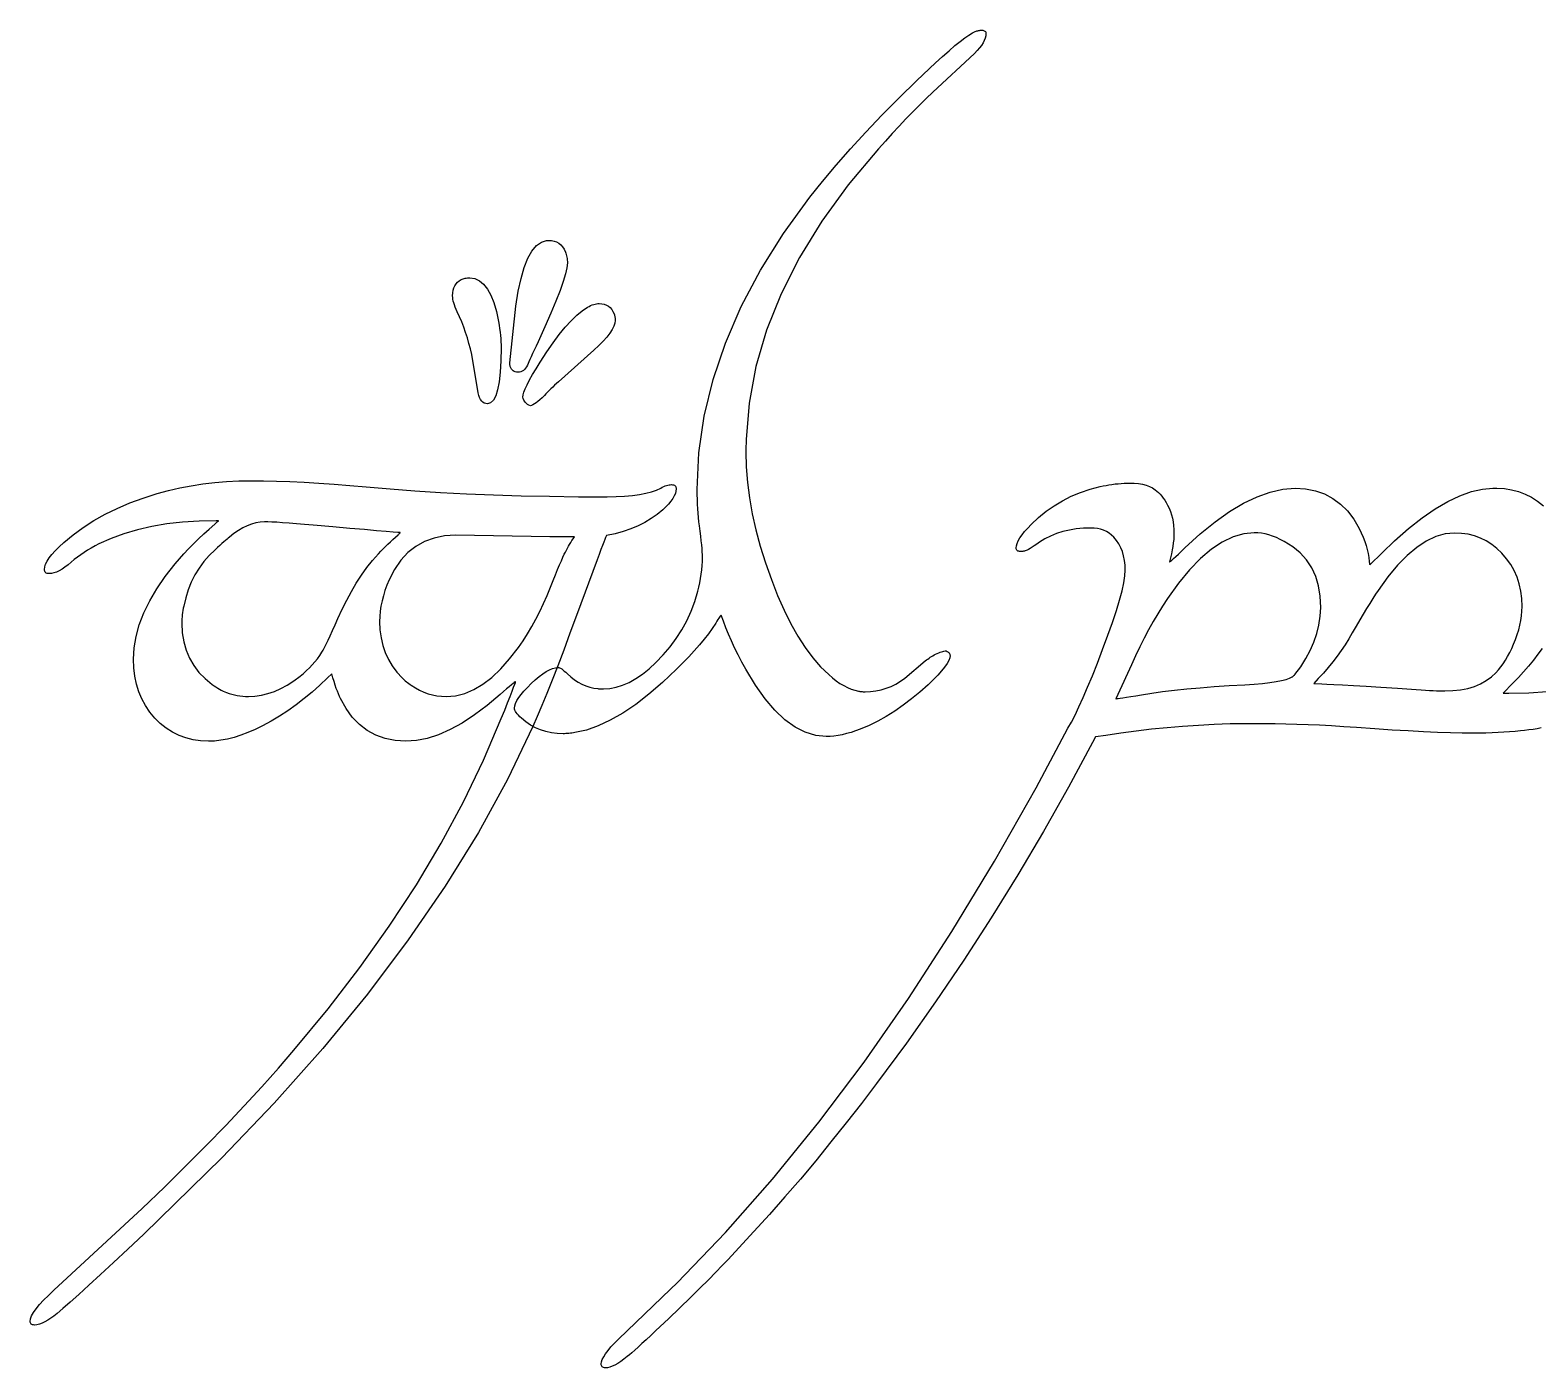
# Model space of a CAD drawing. Extents: x -35 to 35, y -2.4 to 2.4.
# Drawn here: x 14.88 to 20.3, y -2.44 to 2.36 of the extents above; entities that cross this region are included whole.
import ezdxf

# ---------------------------------------------------------------- set-up
doc = ezdxf.new("R2010")
doc.units = 0
doc.layers.add('INSCRIPTION', color=7, linetype='CONTINUOUS')

msp = doc.modelspace()

# ---------------------------------------------------------------- linework, layer by layer
at = {"layer": 'INSCRIPTION'}
for points in [[(17.2999, 0.4696), (17.2997, 0.4784), (17.2992, 0.4887), (17.2983, 0.5005), (17.2971, 0.5138), (17.2956, 0.5287), (17.2937, 0.545), (17.2914, 0.5628), (17.2888, 0.5822), (17.287, 0.5966), (17.2853, 0.6115), (17.2839, 0.627), (17.2828, 0.643), (17.2819, 0.6596), (17.2813, 0.6768), (17.2809, 0.6946), (17.2808, 0.7129), (17.2871, 0.8446), (17.3061, 0.9761), (17.3378, 1.1075), (17.3821, 1.2388), (17.4391, 1.37), (17.5087, 1.501), (17.591, 1.6319), (17.686, 1.7627), (17.7316, 1.8197), (17.7802, 1.8777), (17.832, 1.9366), (17.8869, 1.9965), (17.9449, 2.0573), (18.006, 2.119), (18.0702, 2.1817), (18.1375, 2.2453), (18.1628, 2.2686), (18.186, 2.2893), (18.2071, 2.3073), (18.226, 2.3227), (18.2428, 2.3355), (18.2574, 2.3456), (18.2699, 2.3531), (18.2803, 2.3579), (18.2833, 2.3591), (18.2863, 2.3601), (18.2892, 2.361), (18.2921, 2.3617), (18.295, 2.3623), (18.2978, 2.3626), (18.3006, 2.3629), (18.3034, 2.363), (18.3069, 2.3628), (18.31, 2.3621), (18.3126, 2.3611), (18.3147, 2.3597), (18.3164, 2.3579), (18.3175, 2.3556), (18.3183, 2.353), (18.3185, 2.3499), (18.3178, 2.3422), (18.3159, 2.3342), (18.3127, 2.3259), (18.3082, 2.3172), (18.3024, 2.3083), (18.2953, 2.299), (18.2869, 2.2894), (18.2773, 2.2795), (18.1274, 2.1407), (18.1035, 2.1175), (18.0794, 2.0937), (18.0552, 2.0691), (18.0309, 2.044), (18.0065, 2.0181), (17.9819, 1.9916), (17.9572, 1.9644), (17.9324, 1.9366), (17.8238, 1.8068), (17.7292, 1.6768), (17.6487, 1.5465), (17.5822, 1.416), (17.5298, 1.2853), (17.4914, 1.1544), (17.4671, 1.0233), (17.4568, 0.8919), (17.4565, 0.8866), (17.4563, 0.8812), (17.4562, 0.8758), (17.456, 0.8703), (17.4559, 0.8647), (17.4558, 0.8591), (17.4558, 0.8534), (17.4558, 0.8476), (17.4572, 0.7934), (17.4615, 0.7383), (17.4686, 0.6823), (17.4786, 0.6254), (17.4915, 0.5677), (17.5072, 0.509), (17.5258, 0.4495), (17.5473, 0.3891), (17.5698, 0.3321), (17.5933, 0.2792), (17.6177, 0.2303), (17.643, 0.1855), (17.6693, 0.1448), (17.6964, 0.1082), (17.7244, 0.0757), (17.7534, 0.0473), (17.7669, 0.0356), (17.7804, 0.0251), (17.7938, 0.0158), (17.8072, 0.0078), (17.8205, 0.001), (17.8337, -0.0046), (17.8469, -0.0089), (17.86, -0.0121), (17.8623, -0.0125), (17.8649, -0.0129), (17.8676, -0.0133), (17.8705, -0.0136), (17.8736, -0.0138), (17.8769, -0.014), (17.8804, -0.014), (17.8841, -0.0141), (17.9039, -0.0133), (17.9232, -0.011), (17.9419, -0.0071), (17.96, -0.0018), (17.9776, 0.0052), (17.9946, 0.0136), (18.011, 0.0236), (18.0269, 0.0352), (18.1003, 0.0965), (18.1048, 0.1), (18.1094, 0.1033), (18.114, 0.1065), (18.1186, 0.1096), (18.1233, 0.1126), (18.128, 0.1154), (18.1327, 0.1181), (18.1375, 0.1207), (18.1432, 0.1235), (18.1486, 0.1259), (18.1537, 0.128), (18.1586, 0.1297), (18.1633, 0.131), (18.1677, 0.132), (18.1718, 0.1325), (18.1757, 0.1327), (18.1788, 0.1309), (18.1815, 0.1291), (18.1838, 0.1272), (18.1858, 0.1252), (18.1873, 0.1231), (18.1885, 0.121), (18.1893, 0.1189), (18.1898, 0.1166), (18.1885, 0.1082), (18.1848, 0.0984), (18.1786, 0.0872), (18.1699, 0.0747), (18.1588, 0.0608), (18.1451, 0.0456), (18.129, 0.029), (18.1103, 0.0111), (18.0808, -0.0154), (18.051, -0.04), (18.021, -0.0628), (17.9907, -0.0837), (17.9601, -0.1028), (17.9294, -0.12), (17.8983, -0.1353), (17.867, -0.1488), (17.8501, -0.1549), (17.8337, -0.1603), (17.8177, -0.1647), (17.8022, -0.1684), (17.787, -0.1713), (17.7724, -0.1733), (17.7581, -0.1746), (17.7443, -0.175), (17.7066, -0.1712), (17.6694, -0.1599), (17.6326, -0.141), (17.5963, -0.1146), (17.5604, -0.0807), (17.5251, -0.0392), (17.4902, 0.0098), (17.4558, 0.0664), (17.4412, 0.0927), (17.4276, 0.1185), (17.415, 0.1438), (17.4035, 0.1684), (17.3929, 0.1925), (17.3834, 0.2161), (17.3748, 0.239), (17.3673, 0.2614), (17.3665, 0.261), (17.3653, 0.2596), (17.3635, 0.2573), (17.3612, 0.2541), (17.3585, 0.25), (17.3552, 0.245), (17.3514, 0.2391), (17.3472, 0.2323), (17.3348, 0.2136), (17.321, 0.1944), (17.3057, 0.1745), (17.2888, 0.1541), (17.2705, 0.1331), (17.2506, 0.1114), (17.2293, 0.0892), (17.2064, 0.0664), (17.1563, 0.0188), (17.1074, -0.0233), (17.0599, -0.0599), (17.0136, -0.091), (16.9686, -0.1167), (16.9249, -0.1369), (16.8825, -0.1516), (16.8414, -0.1609), (16.8359, -0.1618), (16.8305, -0.1626), (16.8251, -0.1633), (16.8198, -0.1639), (16.8145, -0.1643), (16.8093, -0.1647), (16.8042, -0.1648), (16.7992, -0.1649), (16.7775, -0.164), (16.7566, -0.1614), (16.7366, -0.1571), (16.7175, -0.1511), (16.6992, -0.1433), (16.6817, -0.1338), (16.6651, -0.1226), (16.6493, -0.1096), (16.6434, -0.104), (16.6383, -0.0987), (16.634, -0.0937), (16.6305, -0.089), (16.6277, -0.0846), (16.6258, -0.0806), (16.6246, -0.0768), (16.6242, -0.0734), (16.6251, -0.065), (16.628, -0.0558), (16.6327, -0.0459), (16.6393, -0.0352), (16.6478, -0.0238), (16.6581, -0.0116), (16.6704, 0.0014), (16.6845, 0.0151), (16.699, 0.0285), (16.7128, 0.0402), (16.7259, 0.0502), (16.7383, 0.0583), (16.75, 0.0647), (16.7611, 0.0694), (16.7714, 0.0723), (16.7811, 0.0734), (16.7836, 0.073), (16.7865, 0.072), (16.79, 0.0702), (16.7939, 0.0676), (16.7983, 0.0644), (16.8031, 0.0604), (16.8084, 0.0557), (16.8142, 0.0503), (16.8267, 0.0391), (16.8396, 0.0292), (16.8527, 0.0206), (16.8663, 0.0133), (16.8801, 0.0073), (16.8944, 0.0026), (16.9089, -0.0009), (16.9238, -0.003), (16.9264, -0.0033), (16.9289, -0.0035), (16.9314, -0.0036), (16.9339, -0.0038), (16.9364, -0.0039), (16.9389, -0.004), (16.9414, -0.004), (16.9439, -0.004), (16.9667, -0.0025), (16.9896, 0.0019), (17.0128, 0.0093), (17.0362, 0.0196), (17.0598, 0.0329), (17.0837, 0.0491), (17.1077, 0.0683), (17.132, 0.0905), (17.1588, 0.118), (17.1833, 0.1469), (17.2055, 0.177), (17.2255, 0.2084), (17.2432, 0.2411), (17.2587, 0.2751), (17.2719, 0.3103), (17.2828, 0.3469), (17.2868, 0.3622), (17.2903, 0.3776), (17.2932, 0.3929), (17.2956, 0.4082), (17.2975, 0.4236), (17.2988, 0.4389), (17.2996, 0.4542), (17.2999, 0.4696)], [(16.6363, 1.1342), (16.6314, 1.1345), (16.627, 1.1355), (16.623, 1.1371), (16.6194, 1.1392), (16.6162, 1.1421), (16.6134, 1.1455), (16.6111, 1.1496), (16.6091, 1.1543), (16.6086, 1.1559), (16.6082, 1.1574), (16.6079, 1.159), (16.6076, 1.1606), (16.6074, 1.1623), (16.6072, 1.1639), (16.6071, 1.1657), (16.6071, 1.1674), (16.6292, 1.3715), (16.6378, 1.4247), (16.6478, 1.4711), (16.6594, 1.5107), (16.6725, 1.5435), (16.687, 1.5695), (16.7031, 1.5887), (16.7207, 1.6012), (16.7398, 1.6068), (16.7406, 1.6071), (16.7414, 1.6073), (16.7422, 1.6074), (16.7431, 1.6076), (16.744, 1.6077), (16.7449, 1.6078), (16.7459, 1.6078), (16.7469, 1.6078), (16.757, 1.6072), (16.7665, 1.6052), (16.7751, 1.6019), (16.7831, 1.5973), (16.7902, 1.5913), (16.7966, 1.5841), (16.8023, 1.5755), (16.8072, 1.5656), (16.8088, 1.5612), (16.8103, 1.5567), (16.8115, 1.5521), (16.8125, 1.5472), (16.8132, 1.5423), (16.8138, 1.5371), (16.8141, 1.5318), (16.8142, 1.5264), (16.8126, 1.5096), (16.8076, 1.4875), (16.7994, 1.4601), (16.7878, 1.4273), (16.773, 1.3892), (16.7548, 1.3458), (16.7334, 1.297), (16.7087, 1.2428), (16.7015, 1.2274), (16.695, 1.2135), (16.6891, 1.2009), (16.684, 1.1898), (16.6796, 1.1801), (16.6759, 1.1717), (16.6728, 1.1648), (16.6704, 1.1594), (16.6675, 1.1535), (16.6642, 1.1484), (16.6605, 1.144), (16.6564, 1.1405), (16.6519, 1.1378), (16.6471, 1.1358), (16.6419, 1.1346), (16.6363, 1.1342)], [(16.402, 1.4087), (16.4025, 1.4189), (16.4039, 1.4282), (16.4064, 1.4367), (16.4098, 1.4444), (16.4142, 1.4513), (16.4195, 1.4574), (16.4258, 1.4626), (16.4331, 1.467), (16.4365, 1.4685), (16.4399, 1.4697), (16.4435, 1.4707), (16.4472, 1.4716), (16.4511, 1.4722), (16.455, 1.4727), (16.4591, 1.473), (16.4633, 1.4731), (16.4814, 1.4702), (16.4981, 1.4625), (16.5132, 1.4501), (16.5269, 1.4329), (16.5391, 1.4109), (16.5499, 1.3841), (16.5591, 1.3525), (16.5669, 1.3162), (16.569, 1.3033), (16.5708, 1.2907), (16.5724, 1.2784), (16.5737, 1.2664), (16.5747, 1.2548), (16.5754, 1.2434), (16.5758, 1.2324), (16.5759, 1.2217), (16.5752, 1.1746), (16.5729, 1.1337), (16.569, 1.0992), (16.5636, 1.0709), (16.5567, 1.0489), (16.5482, 1.0332), (16.5382, 1.0237), (16.5267, 1.0206), (16.5209, 1.0212), (16.5155, 1.023), (16.5107, 1.0261), (16.5063, 1.0304), (16.5024, 1.0359), (16.4989, 1.0427), (16.496, 1.0506), (16.4935, 1.0598), (16.4704, 1.1976), (16.4658, 1.2178), (16.4607, 1.2377), (16.455, 1.2574), (16.4487, 1.2768), (16.4419, 1.2958), (16.4345, 1.3146), (16.4266, 1.3332), (16.4181, 1.3514), (16.4143, 1.3598), (16.411, 1.3678), (16.4083, 1.3755), (16.406, 1.3828), (16.4042, 1.3898), (16.403, 1.3965), (16.4022, 1.4028), (16.402, 1.4087)], [(16.6544, 1.0447), (16.6553, 1.0524), (16.6583, 1.0624), (16.6631, 1.0747), (16.6699, 1.0892), (16.6787, 1.1061), (16.6894, 1.1252), (16.7021, 1.1467), (16.7167, 1.1704), (16.74, 1.2069), (16.7628, 1.2401), (16.7849, 1.2698), (16.8064, 1.2961), (16.8274, 1.319), (16.8477, 1.3386), (16.8675, 1.3547), (16.8866, 1.3675), (16.8924, 1.3706), (16.8979, 1.3732), (16.9034, 1.3755), (16.9088, 1.3773), (16.914, 1.3787), (16.9191, 1.3798), (16.924, 1.3804), (16.9289, 1.3806), (16.9383, 1.38), (16.9469, 1.3782), (16.9547, 1.3753), (16.9618, 1.3713), (16.9681, 1.366), (16.9735, 1.3596), (16.9782, 1.3521), (16.9822, 1.3434), (16.9831, 1.3406), (16.9839, 1.3378), (16.9846, 1.3349), (16.9852, 1.3321), (16.9856, 1.3292), (16.9859, 1.3262), (16.9861, 1.3232), (16.9862, 1.3202), (16.985, 1.3102), (16.9814, 1.2992), (16.9754, 1.2872), (16.9671, 1.2742), (16.9563, 1.2603), (16.9432, 1.2454), (16.9277, 1.2295), (16.9098, 1.2127), (16.7821, 1.1), (16.7751, 1.0935), (16.7684, 1.0871), (16.7618, 1.0807), (16.7554, 1.0744), (16.7492, 1.0681), (16.7432, 1.062), (16.7374, 1.0558), (16.7318, 1.0498), (16.7233, 1.0419), (16.7154, 1.0351), (16.7082, 1.0291), (16.7016, 1.0241), (16.6957, 1.0201), (16.6903, 1.017), (16.6856, 1.0148), (16.6815, 1.0136), (16.676, 1.0158), (16.6711, 1.0185), (16.6669, 1.0217), (16.6632, 1.0254), (16.6601, 1.0295), (16.6576, 1.0341), (16.6557, 1.0392), (16.6544, 1.0447)], [(14.9349, 0.4253), (14.936, 0.4343), (14.9393, 0.4442), (14.9447, 0.4549), (14.9523, 0.4666), (14.962, 0.4791), (14.974, 0.4925), (14.988, 0.5067), (15.0043, 0.5219), (15.0377, 0.5499), (15.0736, 0.5762), (15.1119, 0.6008), (15.1526, 0.6237), (15.1958, 0.6448), (15.2415, 0.6642), (15.2896, 0.6819), (15.3402, 0.6978), (15.3804, 0.7087), (15.4212, 0.7181), (15.4625, 0.726), (15.5043, 0.7325), (15.5467, 0.7376), (15.5896, 0.7412), (15.633, 0.7434), (15.677, 0.7441), (15.7217, 0.7437), (15.7685, 0.7427), (15.8173, 0.741), (15.868, 0.7386), (15.9208, 0.7354), (15.9756, 0.7316), (16.0324, 0.7271), (16.0913, 0.722), (16.1775, 0.7144), (16.2664, 0.7077), (16.3579, 0.7019), (16.452, 0.6971), (16.5487, 0.6931), (16.648, 0.6901), (16.7499, 0.688), (16.8545, 0.6868), (16.8671, 0.6868), (16.8797, 0.6868), (16.8924, 0.6868), (16.9052, 0.6868), (16.9181, 0.6868), (16.931, 0.6868), (16.944, 0.6868), (16.957, 0.6868), (16.9897, 0.6873), (17.02, 0.6887), (17.0478, 0.6912), (17.0732, 0.6946), (17.0961, 0.6989), (17.1165, 0.7043), (17.1345, 0.7106), (17.1501, 0.7179), (17.1555, 0.7208), (17.1608, 0.7232), (17.1658, 0.7253), (17.1707, 0.727), (17.1754, 0.7283), (17.1799, 0.7293), (17.1842, 0.7298), (17.1883, 0.73), (17.1923, 0.7298), (17.1958, 0.7291), (17.1987, 0.7279), (17.2011, 0.7262), (17.203, 0.7241), (17.2043, 0.7215), (17.2051, 0.7185), (17.2054, 0.7149), (17.2046, 0.7067), (17.2024, 0.6981), (17.1986, 0.6892), (17.1933, 0.68), (17.1865, 0.6704), (17.1782, 0.6604), (17.1684, 0.6501), (17.1571, 0.6395), (17.1372, 0.6231), (17.1158, 0.6081), (17.0929, 0.5944), (17.0684, 0.5822), (17.0423, 0.5713), (17.0148, 0.5618), (16.9857, 0.5537), (16.955, 0.547), (16.9538, 0.545), (16.9517, 0.5404), (16.9488, 0.5333), (16.945, 0.5236), (16.9402, 0.5114), (16.9346, 0.4967), (16.9282, 0.4794), (16.9208, 0.4595), (16.8474, 0.2604), (16.8236, 0.1959), (16.801, 0.1356), (16.7796, 0.0794), (16.7594, 0.0274), (16.7404, -0.0204), (16.7226, -0.064), (16.706, -0.1035), (16.6906, -0.1388), (16.5994, -0.3291), (16.4944, -0.5204), (16.3754, -0.7127), (16.2426, -0.906), (16.0959, -1.1003), (15.9353, -1.2956), (15.7608, -1.4919), (15.5724, -1.6893), (15.2919, -1.9628), (15.2349, -2.0165), (15.183, -2.0651), (15.1363, -2.1085), (15.0948, -2.1468), (15.0584, -2.1799), (15.0272, -2.2079), (15.0011, -2.2307), (14.9802, -2.2483), (14.9686, -2.2573), (14.9574, -2.2652), (14.9466, -2.272), (14.9362, -2.2777), (14.9262, -2.2823), (14.9166, -2.2859), (14.9075, -2.2883), (14.8987, -2.2896), (14.8952, -2.2894), (14.8921, -2.2887), (14.8895, -2.2877), (14.8874, -2.2863), (14.8858, -2.2845), (14.8846, -2.2822), (14.8839, -2.2796), (14.8836, -2.2765), (14.885, -2.267), (14.889, -2.2563), (14.8957, -2.2443), (14.905, -2.231), (14.917, -2.2164), (14.9317, -2.2005), (14.9491, -2.1833), (14.9691, -2.1649), (15.2859, -1.8713), (15.3661, -1.7937), (15.4429, -1.718), (15.5163, -1.6442), (15.5863, -1.5721), (15.6528, -1.5019), (15.7159, -1.4335), (15.7756, -1.3669), (15.8318, -1.3021), (15.9543, -1.1538), (16.0685, -1.0052), (16.1742, -0.8565), (16.2715, -0.7076), (16.3605, -0.5586), (16.441, -0.4094), (16.5132, -0.2601), (16.5769, -0.1106), (16.589, -0.0802), (16.5994, -0.0537), (16.6082, -0.0311), (16.6154, -0.0126), (16.621, 0.002), (16.625, 0.0127), (16.6274, 0.0194), (16.6282, 0.0221), (16.6267, 0.0214), (16.6236, 0.0192), (16.619, 0.0156), (16.6129, 0.0106), (16.6052, 0.0041), (16.596, -0.0039), (16.5852, -0.0133), (16.5729, -0.0241), (16.5258, -0.0635), (16.4801, -0.0976), (16.4357, -0.1265), (16.3927, -0.1501), (16.351, -0.1684), (16.3107, -0.1816), (16.2717, -0.1894), (16.2341, -0.1921), (16.1952, -0.1896), (16.159, -0.1824), (16.1256, -0.1704), (16.0948, -0.1536), (16.0667, -0.132), (16.0414, -0.1055), (16.0187, -0.0743), (15.9988, -0.0382), (15.9952, -0.0307), (15.9915, -0.0221), (15.9878, -0.0126), (15.9839, -0.002), (15.98, 0.0096), (15.976, 0.0221), (15.9718, 0.0357), (15.9676, 0.0503), (15.9525, 0.0362), (15.9251, 0.0097), (15.8971, -0.0153), (15.8687, -0.039), (15.8396, -0.0613), (15.8101, -0.0823), (15.78, -0.1018), (15.7494, -0.12), (15.7182, -0.1368), (15.6919, -0.1497), (15.6661, -0.1609), (15.641, -0.1705), (15.6164, -0.1782), (15.5925, -0.1843), (15.5691, -0.1886), (15.5463, -0.1912), (15.5242, -0.1921), (15.4961, -0.1907), (15.4691, -0.1868), (15.4433, -0.1803), (15.4186, -0.1712), (15.395, -0.1595), (15.3726, -0.1451), (15.3513, -0.1282), (15.3311, -0.1086), (15.3132, -0.087), (15.2977, -0.0641), (15.2845, -0.0398), (15.2738, -0.0141), (15.2654, 0.013), (15.2595, 0.0415), (15.2559, 0.0713), (15.2547, 0.1026), (15.257, 0.1433), (15.264, 0.1847), (15.2758, 0.2267), (15.2921, 0.2692), (15.3132, 0.3124), (15.339, 0.3561), (15.3694, 0.4005), (15.4045, 0.4454), (15.4199, 0.4635), (15.4361, 0.4815), (15.4529, 0.4995), (15.4704, 0.5173), (15.4886, 0.5352), (15.5074, 0.5529), (15.527, 0.5706), (15.5473, 0.5882), (15.5499, 0.5908), (15.5523, 0.5931), (15.5543, 0.595), (15.5561, 0.5965), (15.5576, 0.5977), (15.5588, 0.5986), (15.5597, 0.5991), (15.5604, 0.5993), (15.5602, 0.5995), (15.5599, 0.5997), (15.5592, 0.5999), (15.5583, 0.6), (15.5572, 0.6002), (15.5558, 0.6002), (15.5542, 0.6003), (15.5523, 0.6003), (15.4905, 0.599), (15.4313, 0.5951), (15.3748, 0.5886), (15.3208, 0.5794), (15.2694, 0.5677), (15.2207, 0.5533), (15.1745, 0.5364), (15.131, 0.5168), (15.1169, 0.5097), (15.1033, 0.5022), (15.0901, 0.4944), (15.0775, 0.4864), (15.0653, 0.4781), (15.0535, 0.4695), (15.0423, 0.4606), (15.0315, 0.4515), (15.0199, 0.4418), (15.0088, 0.4334), (14.9981, 0.4264), (14.988, 0.4206), (14.9783, 0.416), (14.9691, 0.4128), (14.9603, 0.4109), (14.952, 0.4103), (14.948, 0.4105), (14.9445, 0.4112), (14.9416, 0.4124), (14.9392, 0.414), (14.9373, 0.4161), (14.936, 0.4187), (14.9352, 0.4218), (14.9349, 0.4253)], [(16.2129, 0.5581), (16.2052, 0.5585), (16.1886, 0.5597), (16.163, 0.5617), (16.1285, 0.5646), (16.0851, 0.5683), (16.0327, 0.5728), (15.9714, 0.5781), (15.9012, 0.5842), (15.8694, 0.587), (15.8405, 0.5895), (15.8143, 0.5916), (15.7909, 0.5933), (15.7703, 0.5946), (15.7525, 0.5955), (15.7375, 0.5961), (15.7253, 0.5963), (15.7101, 0.5954), (15.6948, 0.5928), (15.6793, 0.5885), (15.6637, 0.5824), (15.6479, 0.5747), (15.6319, 0.5652), (15.6158, 0.5539), (15.5996, 0.541), (15.5957, 0.5378), (15.5911, 0.534), (15.5858, 0.5294), (15.5797, 0.5241), (15.5729, 0.5181), (15.5655, 0.5114), (15.5572, 0.5039), (15.5483, 0.4957), (15.5272, 0.4752), (15.5081, 0.4533), (15.491, 0.4301), (15.4759, 0.4055), (15.4628, 0.3795), (15.4518, 0.3522), (15.4427, 0.3236), (15.4357, 0.2936), (15.434, 0.2858), (15.4326, 0.2781), (15.4314, 0.2704), (15.4304, 0.2627), (15.4296, 0.255), (15.4291, 0.2474), (15.4287, 0.2398), (15.4286, 0.2323), (15.4303, 0.198), (15.4355, 0.1657), (15.444, 0.1353), (15.456, 0.1068), (15.4715, 0.0803), (15.4903, 0.0556), (15.5126, 0.0329), (15.5382, 0.0121), (15.5448, 0.0074), (15.5512, 0.0031), (15.5577, -0.001), (15.5641, -0.0048), (15.5705, -0.0083), (15.5769, -0.0115), (15.5832, -0.0144), (15.5895, -0.0171), (15.5989, -0.0204), (15.6084, -0.0233), (15.618, -0.0257), (15.6277, -0.0277), (15.6376, -0.0292), (15.6476, -0.0303), (15.6577, -0.031), (15.6679, -0.0312), (15.6913, -0.03), (15.7146, -0.0266), (15.7379, -0.0208), (15.7612, -0.0128), (15.7844, -0.0025), (15.8077, 0.0101), (15.8308, 0.025), (15.854, 0.0422), (15.8655, 0.0519), (15.8766, 0.0619), (15.8872, 0.0722), (15.8972, 0.0827), (15.9068, 0.0935), (15.9158, 0.1046), (15.9244, 0.116), (15.9324, 0.1277), (15.9368, 0.1351), (15.942, 0.1447), (15.948, 0.1566), (15.9548, 0.1707), (15.9623, 0.187), (15.9707, 0.2056), (15.9798, 0.2264), (15.9897, 0.2494), (16.005, 0.2831), (16.0211, 0.3155), (16.038, 0.3466), (16.0558, 0.3763), (16.0745, 0.4047), (16.094, 0.4317), (16.1143, 0.4573), (16.1355, 0.4816), (16.1437, 0.4904), (16.152, 0.4991), (16.1605, 0.5078), (16.1692, 0.5163), (16.1781, 0.5248), (16.1872, 0.5333), (16.1964, 0.5417), (16.2059, 0.55), (16.2078, 0.5517), (16.2094, 0.5532), (16.2108, 0.5544), (16.2119, 0.5555), (16.2128, 0.5565), (16.2134, 0.5572), (16.2138, 0.5577), (16.2139, 0.5581), (16.2129, 0.5581)], [(16.413, 0.548), (16.3726, 0.5455), (16.3351, 0.538), (16.3007, 0.5255), (16.2692, 0.508), (16.2408, 0.4856), (16.2155, 0.4581), (16.1931, 0.4256), (16.1737, 0.3881), (16.1657, 0.3689), (16.1588, 0.3497), (16.1529, 0.3308), (16.1481, 0.312), (16.1443, 0.2933), (16.1417, 0.2748), (16.1401, 0.2565), (16.1395, 0.2383), (16.1408, 0.2083), (16.1446, 0.1797), (16.1508, 0.1524), (16.1596, 0.1264), (16.171, 0.1019), (16.1848, 0.0786), (16.2011, 0.0567), (16.22, 0.0362), (16.2238, 0.0325), (16.2277, 0.0288), (16.2317, 0.0253), (16.2358, 0.0219), (16.24, 0.0185), (16.2443, 0.0153), (16.2487, 0.0121), (16.2532, 0.009), (16.2679, -0.0004), (16.2829, -0.0085), (16.2982, -0.0155), (16.3137, -0.0211), (16.3296, -0.0255), (16.3457, -0.0287), (16.3621, -0.0305), (16.3788, -0.0312), (16.4122, -0.0284), (16.4452, -0.0202), (16.478, -0.0064), (16.5106, 0.0128), (16.5429, 0.0376), (16.5749, 0.0678), (16.6067, 0.1036), (16.6383, 0.1448), (16.655, 0.1691), (16.6711, 0.1942), (16.6866, 0.2201), (16.7014, 0.2469), (16.7155, 0.2744), (16.729, 0.3028), (16.7418, 0.332), (16.7539, 0.362), (16.7631, 0.3853), (16.7716, 0.4064), (16.7793, 0.4254), (16.7863, 0.4422), (16.7926, 0.4568), (16.7982, 0.4693), (16.8031, 0.4796), (16.8072, 0.4877), (16.8108, 0.4947), (16.8145, 0.5016), (16.8183, 0.5085), (16.8223, 0.5153), (16.8264, 0.5221), (16.8306, 0.5288), (16.8349, 0.5354), (16.8394, 0.542), (16.7509, 0.543), (16.413, 0.548)], [(19.5221, 0.2886), (19.52, 0.3288), (19.5139, 0.366), (19.5036, 0.4002), (19.4892, 0.4314), (19.4706, 0.4595), (19.448, 0.4847), (19.4212, 0.5068), (19.3904, 0.5259), (19.3762, 0.5332), (19.3622, 0.5395), (19.3484, 0.5449), (19.3348, 0.5493), (19.3215, 0.5527), (19.3084, 0.5551), (19.2955, 0.5566), (19.2828, 0.5571), (19.2447, 0.5534), (19.2064, 0.5423), (19.1678, 0.5238), (19.1289, 0.498), (19.0898, 0.4648), (19.0505, 0.4241), (19.0109, 0.3761), (18.9711, 0.3208), (18.9534, 0.2939), (18.9362, 0.2663), (18.9194, 0.2378), (18.9029, 0.2084), (18.8869, 0.1782), (18.8713, 0.1471), (18.8561, 0.1152), (18.8414, 0.0825), (18.7921, -0.0241), (18.785, -0.0392), (18.7861, -0.0392), (18.7884, -0.039), (18.7933, -0.0383), (18.8008, -0.0372), (18.8109, -0.0357), (18.8237, -0.0337), (18.839, -0.0313), (18.857, -0.0284), (18.8776, -0.0251), (18.9141, -0.0193), (18.9535, -0.0138), (18.9957, -0.0087), (19.0407, -0.004), (19.0885, 0.0003), (19.1391, 0.0043), (19.1924, 0.0079), (19.2486, 0.0111), (19.282, 0.0133), (19.312, 0.0158), (19.3385, 0.0188), (19.3615, 0.0221), (19.381, 0.0258), (19.397, 0.0299), (19.4095, 0.0344), (19.4185, 0.0392), (19.42, 0.04), (19.4214, 0.0408), (19.4228, 0.0418), (19.4241, 0.0427), (19.4253, 0.0438), (19.4264, 0.0449), (19.4275, 0.046), (19.4286, 0.0473), (19.4496, 0.0759), (19.468, 0.105), (19.4837, 0.1345), (19.4967, 0.1644), (19.5071, 0.1948), (19.5147, 0.2256), (19.5198, 0.2569), (19.5221, 0.2886)], [(20.2451, 0.2926), (20.2439, 0.3207), (20.2405, 0.3475), (20.2349, 0.3732), (20.227, 0.3977), (20.2168, 0.421), (20.2043, 0.4431), (20.1896, 0.464), (20.1727, 0.4837), (20.155, 0.5006), (20.1364, 0.5153), (20.1167, 0.5278), (20.096, 0.538), (20.0742, 0.5459), (20.0514, 0.5515), (20.0276, 0.5549), (20.0027, 0.5561), (19.969, 0.5528), (19.935, 0.5432), (19.901, 0.5271), (19.8667, 0.5045), (19.8323, 0.4755), (19.7978, 0.4401), (19.7631, 0.3982), (19.7282, 0.3499), (19.7188, 0.3359), (19.7088, 0.3204), (19.6981, 0.3034), (19.6867, 0.2851), (19.6747, 0.2652), (19.662, 0.244), (19.6487, 0.2212), (19.6347, 0.1971), (19.6223, 0.1758), (19.609, 0.1548), (19.595, 0.134), (19.5802, 0.1134), (19.5646, 0.093), (19.5482, 0.0728), (19.531, 0.0529), (19.513, 0.0332), (19.497, 0.0151), (19.5261, 0.0141), (19.5437, 0.0135), (19.5684, 0.0124), (19.6002, 0.0108), (19.639, 0.0085), (19.6849, 0.0058), (19.7378, 0.0024), (19.7979, -0.0015), (19.865, -0.006), (19.882, -0.0072), (19.8978, -0.0082), (19.9124, -0.0091), (19.9258, -0.0098), (19.938, -0.0104), (19.9491, -0.0107), (19.9589, -0.011), (19.9675, -0.0111), (19.9968, -0.01), (20.0243, -0.007), (20.05, -0.0019), (20.0739, 0.0053), (20.096, 0.0145), (20.1163, 0.0257), (20.1348, 0.039), (20.1515, 0.0543), (20.1605, 0.0643), (20.1691, 0.075), (20.1774, 0.0866), (20.1855, 0.099), (20.1933, 0.1123), (20.2008, 0.1263), (20.208, 0.1412), (20.2149, 0.1569), (20.222, 0.1739), (20.2281, 0.191), (20.2333, 0.208), (20.2375, 0.225), (20.2408, 0.2419), (20.2432, 0.2589), (20.2446, 0.2757), (20.2451, 0.2926)]]:
    msp.add_lwpolyline(points, close=True, dxfattribs=at)
for points in [[(20.3141, -0.1442), (20.2994, -0.1468), (20.2845, -0.1492), (20.2694, -0.1513), (20.2543, -0.1532), (20.239, -0.1548), (20.2199, -0.1567), (20.2001, -0.1584), (20.1798, -0.1598), (20.1588, -0.1609), (20.1373, -0.1618), (20.1152, -0.1624), (20.0924, -0.1628), (20.0691, -0.1629), (20.0302, -0.1626), (19.9875, -0.1616), (19.9408, -0.1601), (19.8904, -0.1579), (19.836, -0.155), (19.7778, -0.1516), (19.7157, -0.1475), (19.6498, -0.1428), (19.6046, -0.1397), (19.5606, -0.1371), (19.5178, -0.1348), (19.4761, -0.133), (19.4356, -0.1315), (19.3962, -0.1305), (19.358, -0.1299), (19.321, -0.1297), (19.1963, -0.1297), (19.1389, -0.1319), (19.082, -0.1349), (19.0254, -0.1388), (18.9693, -0.1435), (18.9136, -0.1491), (18.8583, -0.1555), (18.8034, -0.1628), (18.7489, -0.1709), (18.7127, -0.176), (18.7016, -0.1961), (18.6149, -0.3571), (18.5252, -0.5159), (18.4326, -0.6725), (18.3371, -0.8268), (18.2386, -0.9789), (18.1371, -1.1288), (18.0327, -1.2764), (17.9253, -1.4218), (17.8709, -1.4932), (17.8164, -1.5633), (17.7616, -1.6319), (17.7066, -1.6991), (17.6515, -1.7649), (17.5962, -1.8292), (17.5406, -1.8922), (17.4849, -1.9537), (17.3904, -2.0553), (17.371, -2.0762), (17.3479, -2.1002), (17.3211, -2.1273), (17.2906, -2.1576), (17.2565, -2.1909), (17.2186, -2.2274), (17.1772, -2.267), (17.132, -2.3097), (17.1139, -2.3267), (17.0973, -2.3423), (17.0822, -2.3563), (17.0686, -2.3687), (17.0566, -2.3797), (17.046, -2.389), (17.037, -2.3969), (17.0294, -2.4032), (17.0174, -2.4126), (17.006, -2.4208), (16.9953, -2.4277), (16.9852, -2.4333), (16.9757, -2.4377), (16.9668, -2.4409), (16.9586, -2.4428), (16.951, -2.4434), (16.9475, -2.4432), (16.9444, -2.4425), (16.9418, -2.4414), (16.9397, -2.4399), (16.938, -2.4379), (16.9368, -2.4355), (16.9361, -2.4326), (16.9359, -2.4293), (16.9369, -2.4218), (16.9398, -2.4132), (16.9447, -2.4035), (16.9515, -2.3929), (16.9603, -2.3812), (16.971, -2.3684), (16.9836, -2.3547), (16.9982, -2.3398), (17.1853, -2.1609), (17.2094, -2.1377), (17.382, -1.9575), (17.5513, -1.7652), (17.7175, -1.561), (17.8803, -1.3446), (18.04, -1.1163), (18.1964, -0.8759), (18.3496, -0.6234), (18.4995, -0.359), (18.6131, -0.1448), (18.6254, -0.1232), (18.6386, -0.0977), (18.6528, -0.0683), (18.6679, -0.0349), (18.684, 0.0023), (18.701, 0.0436), (18.7189, 0.0887), (18.7378, 0.1378), (18.7569, 0.1886), (18.7734, 0.2351), (18.7874, 0.2772), (18.7989, 0.315), (18.8078, 0.3484), (18.8141, 0.3774), (18.818, 0.402), (18.8192, 0.4223), (18.8186, 0.4404), (18.8167, 0.4576), (18.8134, 0.4739), (18.8089, 0.4892), (18.8031, 0.5035), (18.796, 0.517), (18.7877, 0.5294), (18.778, 0.541), (18.7697, 0.5487), (18.7608, 0.5555), (18.7513, 0.5612), (18.7413, 0.5659), (18.7307, 0.5695), (18.7196, 0.5721), (18.7078, 0.5736), (18.6956, 0.5741), (18.6687, 0.5733), (18.6429, 0.5709), (18.6182, 0.5669), (18.5945, 0.5613), (18.5719, 0.5541), (18.5504, 0.5453), (18.5299, 0.5349), (18.5105, 0.5229), (18.5009, 0.5162), (18.4923, 0.5104), (18.4845, 0.5053), (18.4776, 0.501), (18.4717, 0.4975), (18.4666, 0.4948), (18.4625, 0.4928), (18.4593, 0.4917), (18.4573, 0.4912), (18.4552, 0.4908), (18.4532, 0.4905), (18.4512, 0.4902), (18.4492, 0.49), (18.4472, 0.4898), (18.4452, 0.4897), (18.4432, 0.4897), (18.4394, 0.4899), (18.4361, 0.4905), (18.4334, 0.4915), (18.4311, 0.493), (18.4293, 0.4948), (18.4281, 0.497), (18.4273, 0.4997), (18.4271, 0.5028), (18.4271, 0.5028), (18.4279, 0.5105), (18.4305, 0.519), (18.4347, 0.5283), (18.4407, 0.5385), (18.4483, 0.5494), (18.4576, 0.5612), (18.4687, 0.5738), (18.4814, 0.5872), (18.5072, 0.6118), (18.5346, 0.6342), (18.5633, 0.6544), (18.5935, 0.6724), (18.6251, 0.6883), (18.6582, 0.702), (18.6928, 0.7136), (18.7287, 0.723), (18.7393, 0.7254), (18.75, 0.7275), (18.7607, 0.7294), (18.7715, 0.731), (18.7823, 0.7324), (18.7932, 0.7335), (18.8042, 0.7344), (18.8152, 0.735), (18.8337, 0.7356), (18.8508, 0.7351), (18.8667, 0.7337), (18.8813, 0.7313), (18.8946, 0.7279), (18.9067, 0.7235), (18.9174, 0.7182), (18.9268, 0.7119), (18.933, 0.7071), (18.939, 0.7017), (18.9448, 0.6956), (18.9505, 0.689), (18.9559, 0.6818), (18.9611, 0.674), (18.9662, 0.6656), (18.9711, 0.6566), (18.9765, 0.6453), (18.9812, 0.6337), (18.9852, 0.6216), (18.9884, 0.6091), (18.9909, 0.5962), (18.9928, 0.5829), (18.9938, 0.5692), (18.9942, 0.555), (18.9939, 0.5442), (18.9932, 0.5328), (18.9919, 0.5208), (18.9902, 0.5083), (18.9879, 0.4952), (18.9851, 0.4815), (18.9819, 0.4673), (18.9781, 0.4525), (18.9781, 0.4515), (18.9794, 0.4523), (18.9823, 0.4547), (18.9868, 0.4587), (18.9929, 0.4643), (19.0007, 0.4715), (19.01, 0.4803), (19.0209, 0.4907), (19.0334, 0.5028), (19.0884, 0.553), (19.1419, 0.5965), (19.1938, 0.6333), (19.2441, 0.6634), (19.2928, 0.6868), (19.34, 0.7035), (19.3856, 0.7136), (19.4296, 0.7169), (19.4675, 0.7147), (19.5028, 0.7079), (19.5355, 0.6966), (19.5656, 0.6807), (19.5931, 0.6604), (19.6179, 0.6355), (19.6402, 0.6061), (19.6598, 0.5721), (19.6675, 0.5566), (19.6742, 0.5413), (19.68, 0.5262), (19.685, 0.5113), (19.6891, 0.4966), (19.6923, 0.482), (19.6946, 0.4677), (19.696, 0.4535), (19.6963, 0.4509), (19.6965, 0.4486), (19.6968, 0.4467), (19.6971, 0.4452), (19.6973, 0.444), (19.6976, 0.4431), (19.6978, 0.4426), (19.6981, 0.4424), (19.7865, 0.5279), (19.8374, 0.5722), (19.8863, 0.6106), (19.9334, 0.6431), (19.9786, 0.6697), (20.0219, 0.6903), (20.0633, 0.7051), (20.1028, 0.714), (20.1405, 0.7169), (20.1546, 0.7169), (20.1815, 0.7156), (20.2074, 0.7118), (20.2322, 0.7053), (20.2561, 0.6963), (20.279, 0.6847), (20.3009, 0.6706), (20.3217, 0.6538)], [(20.3171, 0.1417), (20.3019, 0.1203), (20.2858, 0.099), (20.2687, 0.078), (20.2507, 0.0572), (20.2318, 0.0365), (20.2119, 0.0161), (20.1767, -0.0191), (20.1857, -0.0191), (20.1866, -0.0191), (20.1876, -0.0191), (20.1888, -0.0191), (20.1903, -0.0191), (20.1919, -0.0191), (20.1937, -0.0191), (20.1956, -0.0191), (20.1978, -0.0191), (20.269, -0.0176), (20.335, -0.0132)]]:
    msp.add_lwpolyline(points, dxfattribs=at)

doc.saveas('drawing.dxf')
